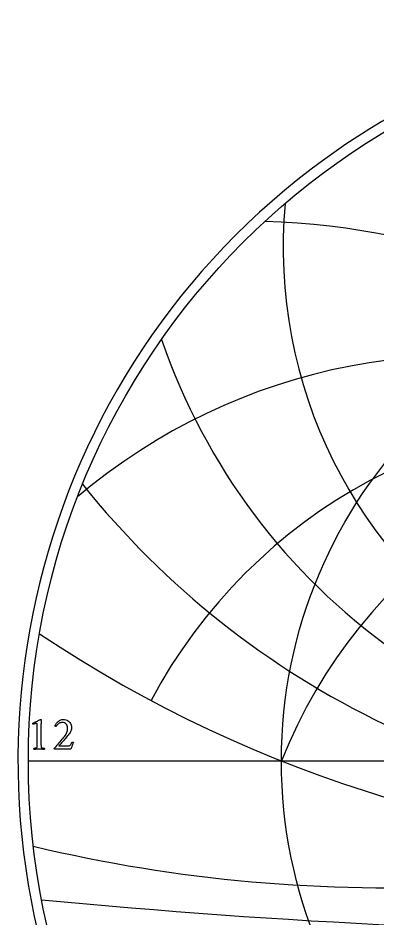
# Model space of a CAD drawing. Header units: millimetres. Extents: x -32.4 to 32.3, y -32.4 to 33.4.
# Drawn here: x -32.35 to -16.68, y -6.88 to 32.32 of the extents above; entities that cross this region are included whole.
import ezdxf

# ---------------------------------------------------------------- set-up
doc = ezdxf.new("R2010")
doc.units = ezdxf.units.MM
for name, color, linetype in [('CUT_OUTER', 1, 'Continuous'), ('ENGRAVE', 7, 'Continuous'), ('ENGRAVE_FINE', 8, 'Continuous'), ('TEXT', 5, 'Continuous')]:
    doc.layers.add(name, color=color, linetype=linetype)

msp = doc.modelspace()

# ---------------------------------------------------------------- linework, layer by layer
at = {"layer": 'CUT_OUTER'}
for centre, radius, start, end in [((-0.0002, -0.0001), 32.35, 127.26523, 87.73645), ((-0.0008, 0.0014), 32.3484, 92.26192, 127.26607)]:
    msp.add_arc(centre, radius, start, end, dxfattribs=at)
at = {"layer": 'ENGRAVE'}
msp.add_lwpolyline([(-31.9, 0), (31.9, 0)], dxfattribs=at)
for radius in [31.9, 20.8814]:
    msp.add_circle((0, 0), radius, dxfattribs=at)
for centre, radius, start, end in [((0, 22.3262), 20.805, 174.66958, 5.33042), ((0, 27.2854), 27.5891, 198.91465, 341.08535), ((0, -8.2957), 22.4689, 21.66667, 158.33333), ((0, -8.2957), 22.4689, 21.66667, 158.33333), ((0, 35.7482), 37.8816, 218.75241, 321.24759), ((0, 52.5616), 56.5576, 236.25621, 303.74379), ((-16.2995, 60.8304), 66.3479, 256.592753, 273.238011)]:
    msp.add_arc(centre, radius, start, end, dxfattribs=at)
at = {"layer": 'ENGRAVE_FINE'}
for centre, radius, start, end in [((-22.4689, -8.2957), 31.7758, 9.06418, 88.44487), ((-22.4689, -8.2957), 31.7758, 9.06418, 88.44487), ((-12.9724, -8.2957), 25.9448, 12.60935, 130.32134), ((-12.9724, -8.2957), 25.9448, 12.60935, 130.32134), ((-6.0205, -8.2957), 23.2615, 16.70702, 151.99338), ((-6.0205, -8.2957), 23.2615, 16.70702, 151.99338), ((0, 322.4182), 329.9497, 264.552608, 275.447392)]:
    msp.add_arc(centre, radius, start, end, dxfattribs=at)
at = {"layer": 'TEXT'}
for points in [[(-31.5088, 0.7416), (-31.5088, 1.5602), (-31.5094, 1.5803), (-31.5111, 1.597), (-31.514, 1.6103), (-31.5181, 1.6203), (-31.5236, 1.6275), (-31.5308, 1.6327), (-31.5397, 1.6358), (-31.5502, 1.6368), (-31.5632, 1.6359), (-31.5792, 1.633), (-31.5984, 1.6281), (-31.6207, 1.6213), (-31.6431, 1.6139), (-31.6626, 1.6071), (-31.6794, 1.6009), (-31.6932, 1.5954), (-31.7014, 1.603), (-31.7072, 1.6115), (-31.7107, 1.6207), (-31.7119, 1.6306), (-31.7119, 1.6308), (-31.7119, 1.6312), (-31.7119, 1.6318), (-31.7119, 1.6327), (-31.7116, 1.6365), (-31.7108, 1.6394), (-31.7095, 1.6416), (-31.7077, 1.6431), (-31.6665, 1.6618), (-31.6256, 1.6806), (-31.5851, 1.6996), (-31.545, 1.7187), (-31.5068, 1.737), (-31.472, 1.7537), (-31.4405, 1.7686), (-31.4124, 1.7819), (-31.3892, 1.7928), (-31.3723, 1.8006), (-31.3617, 1.8052), (-31.3575, 1.8068), (-31.3534, 1.8068), (-31.3486, 1.806), (-31.3446, 1.8037), (-31.3413, 1.7998), (-31.3389, 1.7943), (-31.3369, 1.7884), (-31.3352, 1.7829), (-31.3338, 1.778), (-31.3326, 1.7736), (-31.3332, 1.7704), (-31.3347, 1.7609), (-31.3373, 1.7451), (-31.3409, 1.7228), (-31.3446, 1.6948), (-31.3471, 1.6615), (-31.3487, 1.6228), (-31.3492, 1.5788), (-31.3492, 0.7416), (-31.3492, 0.7192), (-31.349, 0.6976), (-31.3486, 0.6767), (-31.3482, 0.6567), (-31.3472, 0.6379), (-31.3453, 0.6209), (-31.3425, 0.6058), (-31.3389, 0.5924), (-31.3354, 0.5874), (-31.329, 0.5826), (-31.3198, 0.5781), (-31.3078, 0.5738), (-31.2941, 0.57), (-31.2801, 0.5668), (-31.2656, 0.5643), (-31.2508, 0.5624), (-31.2369, 0.561), (-31.2251, 0.5601), (-31.2156, 0.5595), (-31.2083, 0.5593), (-31.2055, 0.5544), (-31.2034, 0.5479), (-31.2019, 0.5398), (-31.2011, 0.5303), (-31.2011, 0.5207), (-31.2023, 0.5126), (-31.2047, 0.5062), (-31.2083, 0.5013), (-31.2387, 0.5033), (-31.2679, 0.5051), (-31.2957, 0.5069), (-31.3223, 0.5085), (-31.3487, 0.5099), (-31.3762, 0.5108), (-31.4047, 0.5114), (-31.4342, 0.5116), (-31.4625, 0.5114), (-31.4896, 0.5108), (-31.5154, 0.5099), (-31.5399, 0.5085), (-31.5646, 0.5069), (-31.5912, 0.5051), (-31.6195, 0.5033), (-31.6497, 0.5013), (-31.6533, 0.5062), (-31.6557, 0.5126), (-31.6569, 0.5207), (-31.6569, 0.5303), (-31.6561, 0.5398), (-31.6546, 0.5479), (-31.6525, 0.5544), (-31.6497, 0.5593), (-31.6424, 0.5595), (-31.6329, 0.5601), (-31.6211, 0.561), (-31.6072, 0.5624), (-31.5924, 0.5643), (-31.5779, 0.5668), (-31.5639, 0.57), (-31.5502, 0.5738), (-31.5383, 0.5781), (-31.5295, 0.5826), (-31.5238, 0.5874), (-31.5212, 0.5924), (-31.5175, 0.6058), (-31.5145, 0.6209), (-31.5123, 0.6379), (-31.5109, 0.6567), (-31.5099, 0.6767), (-31.5093, 0.6976), (-31.5089, 0.7192), (-31.5088, 0.7416)], [(-29.938, 0.81), (-29.9485, 0.7843), (-29.9593, 0.7569), (-29.9703, 0.7278), (-29.9815, 0.6971), (-29.9927, 0.6661), (-30.0033, 0.6362), (-30.0134, 0.6075), (-30.023, 0.58), (-30.0315, 0.5553), (-30.0385, 0.5349), (-30.044, 0.519), (-30.0478, 0.5075), (-30.7483, 0.5075), (-30.7514, 0.5099), (-30.7547, 0.5129), (-30.7582, 0.5166), (-30.7617, 0.5209), (-30.7649, 0.5254), (-30.7672, 0.5295), (-30.7685, 0.5332), (-30.769, 0.5365), (-30.7262, 0.5847), (-30.683, 0.6339), (-30.6392, 0.6841), (-30.5949, 0.7354), (-30.5509, 0.7871), (-30.5079, 0.8385), (-30.4659, 0.8897), (-30.425, 0.9406), (-30.386, 0.9903), (-30.3499, 1.038), (-30.3166, 1.0836), (-30.2861, 1.1271), (-30.2578, 1.1712), (-30.2351, 1.2126), (-30.218, 1.251), (-30.2064, 1.2866), (-30.1987, 1.3212), (-30.1932, 1.3566), (-30.1899, 1.3927), (-30.1888, 1.4296), (-30.1927, 1.4794), (-30.2046, 1.5249), (-30.2243, 1.5664), (-30.252, 1.6037), (-30.2857, 1.6345), (-30.3237, 1.6565), (-30.366, 1.6697), (-30.4126, 1.6742), (-30.4517, 1.6719), (-30.4882, 1.6653), (-30.5221, 1.6543), (-30.5535, 1.6389), (-30.5821, 1.6209), (-30.6079, 1.6021), (-30.6308, 1.5826), (-30.6509, 1.5622), (-30.668, 1.5428), (-30.682, 1.526), (-30.6928, 1.5117), (-30.7006, 1.5001), (-30.7069, 1.5009), (-30.7133, 1.5034), (-30.7198, 1.5077), (-30.7265, 1.5136), (-30.7324, 1.5198), (-30.7366, 1.5252), (-30.7391, 1.5297), (-30.74, 1.5332), (-30.7355, 1.5442), (-30.7283, 1.5584), (-30.7184, 1.5758), (-30.7058, 1.5964), (-30.6904, 1.619), (-30.6724, 1.642), (-30.6516, 1.6656), (-30.6281, 1.6897), (-30.6022, 1.7131), (-30.5745, 1.7348), (-30.5447, 1.7546), (-30.5131, 1.7726), (-30.4795, 1.7875), (-30.4439, 1.7982), (-30.4064, 1.8046), (-30.367, 1.8068), (-30.3194, 1.8037), (-30.274, 1.7946), (-30.2308, 1.7794), (-30.1898, 1.7581), (-30.152, 1.732), (-30.1183, 1.7024), (-30.0888, 1.6693), (-30.0634, 1.6327), (-30.043, 1.5937), (-30.0284, 1.5534), (-30.0197, 1.5119), (-30.0168, 1.469), (-30.0187, 1.4261), (-30.0245, 1.3846), (-30.0342, 1.3443), (-30.0478, 1.3053), (-30.0648, 1.2676), (-30.0846, 1.2312), (-30.1073, 1.1961), (-30.1328, 1.1623), (-30.169, 1.1181), (-30.2071, 1.0724), (-30.2472, 1.0253), (-30.2893, 0.9768), (-30.3317, 0.9284), (-30.3729, 0.8815), (-30.413, 0.8362), (-30.4519, 0.7924), (-30.4883, 0.7515), (-30.5208, 0.715), (-30.5495, 0.6826), (-30.5742, 0.6546), (-30.1722, 0.6546), (-30.1435, 0.657), (-30.1175, 0.6642), (-30.0943, 0.6762), (-30.0737, 0.6929), (-30.0549, 0.7146), (-30.0367, 0.7414), (-30.0192, 0.7732), (-30.0022, 0.81), (-29.9993, 0.8155), (-29.9945, 0.8193), (-29.9879, 0.8217), (-29.9795, 0.8225), (-29.9758, 0.8222), (-29.9712, 0.8214), (-29.9655, 0.8201), (-29.9587, 0.8183), (-29.952, 0.8162), (-29.9463, 0.8142), (-29.9416, 0.8121), (-29.938, 0.81)]]:
    msp.add_lwpolyline(points, close=True, dxfattribs=at)

doc.saveas('drawing.dxf')
